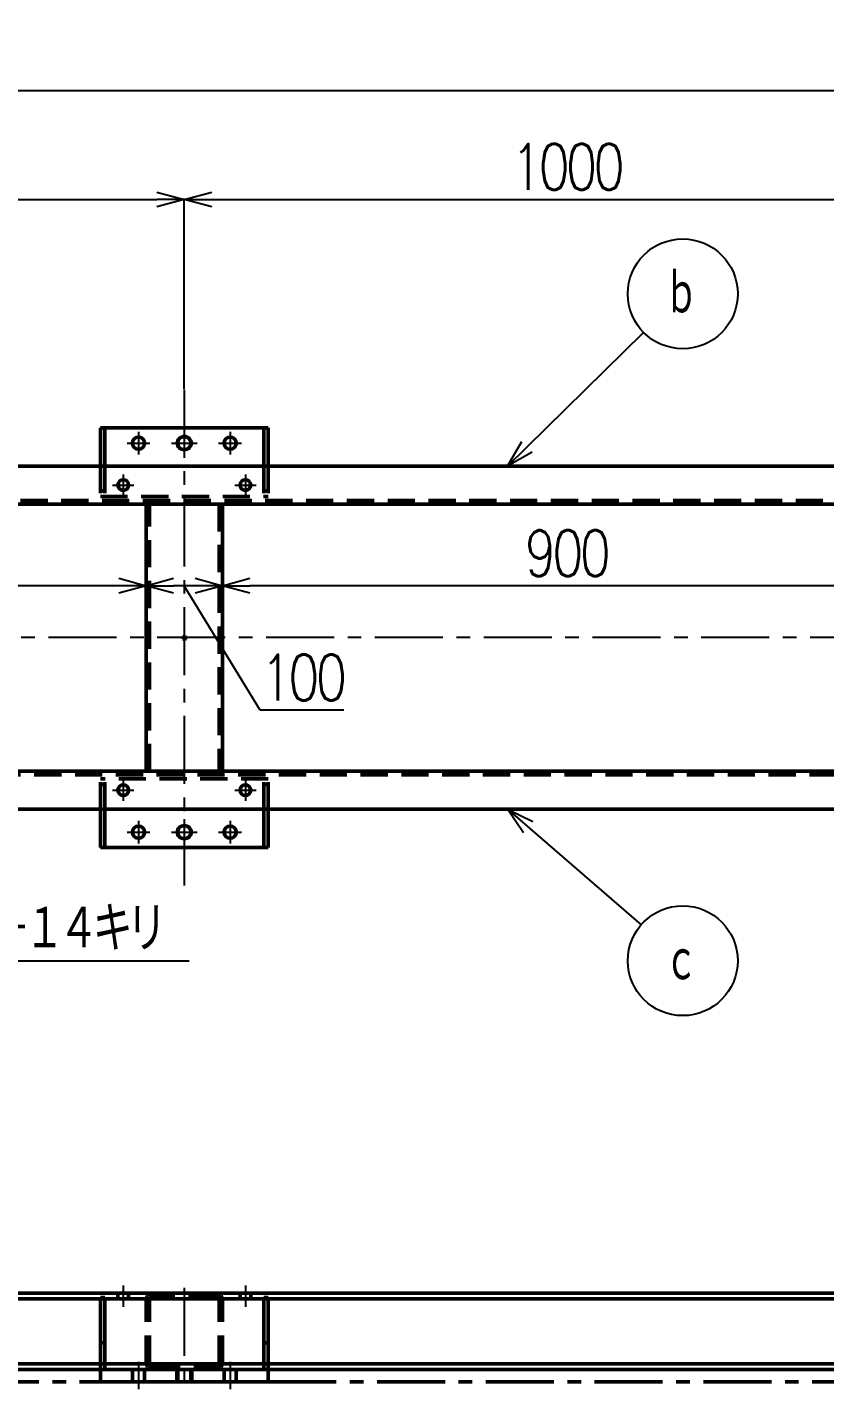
# Model space of a CAD drawing. Header units: millimetres. Extents: x -573 to 4524, y -3146 to 1775.
# Drawn here: x 864 to 1909, y -17 to 1775 of the extents above; entities that cross this region are included whole.
import ezdxf

# ---------------------------------------------------------------- set-up
doc = ezdxf.new("R2010")
doc.units = ezdxf.units.MM
doc.header["$LTSCALE"] = 2.806299
doc.linetypes.add('CENTER', pattern=[50.8, 31.75, -6.35, 6.35, -6.35])
doc.linetypes.add('DASHED', pattern=[19.05, 12.7, -6.35])
doc.layers.add('NoLayerName_001', color=7, linetype='Continuous')
doc.styles.get("Standard").update_dxf_attribs({"font": 'txt', "bigfont": 'extfont2'})
doc.dimstyles.get("Standard").update_dxf_attribs({"dimtxt": 2.5, "dimasz": 2.5, "dimexe": 1.25, "dimexo": 0.625, "dimtad": 1, "dimdec": 3, "dimzin": 0, "dimdsep": 46, "dimtxsty": 'Standard', "dimcen": 2.5, "dimadec": 0, "dimazin": 0, "dimtfac": 0.75, "dimtdec": 3, "dimtmove": 0, "dimatfit": 3, "dimfxl": 1, "dimarcsym": 0})

# ---------------------------------------------------------------- blocks, each defined once
blk = doc.blocks.new('JZB_0020')
at = {"layer": 'NoLayerName_001', "color": 7, "linetype": 'Continuous', "lineweight": 50}
for p, q in [((0, 0), (0, 94.5)), ((6, 94.5), (0, 94.5)), ((6, 0), (6, 94.5)), ((6, 35), (0, 35))]:
    blk.add_line(p, q, dxfattribs=at)
blk = doc.blocks.new('JZB_0021')
at = {"layer": 'NoLayerName_001', "color": 7, "linetype": 'Continuous', "lineweight": 50}
for p, q in [((0, 0), (0, 94.5)), ((6, 94.5), (0, 94.5)), ((6, 0), (6, 94.5)), ((6, 35), (0, 35))]:
    blk.add_line(p, q, dxfattribs=at)
blk = doc.blocks.new('JZB_0025')
at = {"layer": 'NoLayerName_001', "color": 7, "linetype": 'Continuous', "lineweight": 50}
for p, q in [((0, 0), (0, 16)), ((0, 0), (220, 0)), ((220, 0), (220, 16))]:
    blk.add_line(p, q, dxfattribs=at)
blk = doc.blocks.new('JZB_0026')
at = {"layer": 'NoLayerName_001', "color": 7, "linetype": 'Continuous', "lineweight": 50}
for p, q in [((4170, 100), (0, 100)), ((220, 92.5), (960, 92.5)), ((1174, 92.5), (966, 92.5)), ((1960, 92.5), (1180, 92.5)), ((4170, 0), (0, 0)), ((220, 7.5), (960, 7.5)), ((1174, 7.5), (966, 7.5)), ((1960, 7.5), (1180, 7.5))]:
    blk.add_line(p, q, dxfattribs=at)
at = {"layer": 'NoLayerName_001', "color": 3, "linetype": 'DASHED', "lineweight": 50}
for p, q in [((960, 92.5), (966, 92.5)), ((1174, 92.5), (1180, 92.5)), ((960, 7.5), (966, 7.5)), ((1174, 7.5), (1180, 7.5))]:
    blk.add_line(p, q, dxfattribs=at)
blk = doc.blocks.new('JZB_0037')
at = {"layer": 'NoLayerName_001', "color": 4, "linetype": 'CENTER', "lineweight": 25}
blk.add_line((7, 27.7), (7, 0), dxfattribs=at)
at = {"layer": 'NoLayerName_001', "color": 3, "linetype": 'DASHED', "lineweight": 50}
for p, q in [((0, 17.7), (0, 10.2)), ((14, 10.2), (14, 17.7))]:
    blk.add_line(p, q, dxfattribs=at)
blk = doc.blocks.new('JZB_0038')
at = {"layer": 'NoLayerName_001', "color": 4, "linetype": 'CENTER', "lineweight": 25}
blk.add_line((7, 27.7), (7, 0), dxfattribs=at)
at = {"layer": 'NoLayerName_001', "color": 3, "linetype": 'DASHED', "lineweight": 50}
for p, q in [((0, 17.7), (0, 10.2)), ((14, 10.2), (14, 17.7))]:
    blk.add_line(p, q, dxfattribs=at)
blk = doc.blocks.new('JZB_0042')
at = {"layer": 'NoLayerName_001', "color": 4, "linetype": 'CENTER', "lineweight": 25}
blk.add_line((10, 140), (10, 0), dxfattribs=at)
at = {"layer": 'NoLayerName_001', "color": 3, "linetype": 'DASHED', "lineweight": 50}
for p, q in [((0, 33), (0, 17)), ((1.35, 17), (1.35, 33)), ((18.65, 17), (18.65, 33)), ((20, 17), (20, 33))]:
    blk.add_line(p, q, dxfattribs=at)
blk = doc.blocks.new('JZB_0043')
at = {"layer": 'NoLayerName_001', "color": 4, "linetype": 'CENTER', "lineweight": 25}
blk.add_line((8, 36), (8, 0), dxfattribs=at)
at = {"layer": 'NoLayerName_001', "color": 3, "linetype": 'DASHED', "lineweight": 50}
for p, q in [((0, 26), (0, 10)), ((16, 10), (16, 26))]:
    blk.add_line(p, q, dxfattribs=at)
blk = doc.blocks.new('JZB_0044')
at = {"layer": 'NoLayerName_001', "color": 4, "linetype": 'CENTER', "lineweight": 25}
blk.add_line((8, 36), (8, 0), dxfattribs=at)
at = {"layer": 'NoLayerName_001', "color": 3, "linetype": 'DASHED', "lineweight": 50}
for p, q in [((0, 10), (0, 26)), ((16, 26), (16, 10))]:
    blk.add_line(p, q, dxfattribs=at)
blk = doc.blocks.new('JZB_0057')
at = {"layer": 'NoLayerName_001', "color": 3, "linetype": 'DASHED', "lineweight": 50}
for p, q in [((0, 9), (0, 91)), ((4.5, 9), (4.5, 91)), ((91, 95.5), (9, 95.5)), ((95.5, 9), (95.5, 91)), ((100, 9), (100, 91)), ((9, 4.5), (91, 4.5))]:
    blk.add_line(p, q, dxfattribs=at)
for centre, radius, start, end in [((9, 91), 9, 90, 180), ((9, 91), 4.5, 90, 180), ((91, 91), 9, 0, 90), ((91, 91), 4.5, 0, 90), ((9, 9), 9, 180, 270), ((9, 9), 4.5, 180, 270), ((91, 9), 4.5, 270, 0), ((91, 9), 9, 270, 0)]:
    blk.add_arc(centre, radius, start, end, dxfattribs=at)
blk = doc.blocks.new('_OPEN30')
at = {"color": 0, "linetype": 'ByBlock', "lineweight": -2}
for p, q in [((-1, 0.267949), (0, 0)), ((0, 0), (-1, -0.267949)), ((0, 0), (-1, 0))]:
    blk.add_line(p, q, dxfattribs=at)
blk = doc.blocks.new('*D194')
at = {"layer": 'Defpoints', "color": 0}
for p in [(1070, 1549.9), (2070, 1549.9), (2070, 1300.4)]:
    blk.add_point(p, dxfattribs=at)
at = {"layer": 'NoLayerName_001', "color": 0, "linetype": 'Continuous', "lineweight": 25}
for p, q in [((1106, 1549.9), (2034, 1549.9)), ((2070, 1301), (2070, 1551.2))]:
    blk.add_line(p, q, dxfattribs=at)
at = {"layer": 'NoLayerName_001', "color": 0, "lineweight": 25, "xscale": 36, "yscale": 36, "zscale": 36, "rotation": 180}
blk.add_blockref('_OPEN30', (1070, 1549.9), dxfattribs=at)
at = {"layer": 'NoLayerName_001', "color": 0, "lineweight": 25, "xscale": 36, "yscale": 36, "zscale": 36}
blk.add_blockref('_OPEN30', (2070, 1549.9), dxfattribs=at)
at = {"layer": 'NoLayerName_001', "color": 2, "lineweight": 50, "insert": (1570, 1592.6), "char_height": 60, "attachment_point": 5}
blk.add_mtext('\\W0.800000;\\T0.875000;1000', dxfattribs=at)
blk = doc.blocks.new('*D201')
at = {"layer": 'Defpoints', "color": 0}
for p in [(1070, 1549.9), (110, 1300.4), (1070, 1300.4)]:
    blk.add_point(p, dxfattribs=at)
at = {"layer": 'NoLayerName_001', "color": 0, "linetype": 'Continuous', "lineweight": 25}
for p, q in [((110, 1301), (110, 1551.2)), ((146, 1549.9), (1034, 1549.9)), ((1070, 1301), (1070, 1551.2))]:
    blk.add_line(p, q, dxfattribs=at)
at = {"layer": 'NoLayerName_001', "color": 0, "lineweight": 25, "xscale": 36, "yscale": 36, "zscale": 36, "rotation": 180}
blk.add_blockref('_OPEN30', (110, 1549.9), dxfattribs=at)
at = {"layer": 'NoLayerName_001', "color": 0, "lineweight": 25, "xscale": 36, "yscale": 36, "zscale": 36}
blk.add_blockref('_OPEN30', (1070, 1549.9), dxfattribs=at)
at = {"layer": 'NoLayerName_001', "color": 2, "lineweight": 50, "insert": (590, 1592.6), "char_height": 60, "attachment_point": 5}
blk.add_mtext('\\W0.800000;\\T0.875000;960', dxfattribs=at)
blk = doc.blocks.new('*D203')
at = {"layer": 'Defpoints', "color": 0}
for p in [(4170, 1692.8), (0, 1250.4), (4170, 1250.4)]:
    blk.add_point(p, dxfattribs=at)
at = {"layer": 'NoLayerName_001', "color": 0, "linetype": 'Continuous', "lineweight": 25}
for p, q in [((0, 1251), (0, 1694)), ((36, 1692.8), (4134, 1692.8)), ((4170, 1251), (4170, 1694))]:
    blk.add_line(p, q, dxfattribs=at)
at = {"layer": 'NoLayerName_001', "color": 0, "lineweight": 25, "xscale": 36, "yscale": 36, "zscale": 36, "rotation": 180}
blk.add_blockref('_OPEN30', (0, 1692.8), dxfattribs=at)
at = {"layer": 'NoLayerName_001', "color": 0, "lineweight": 25, "xscale": 36, "yscale": 36, "zscale": 36}
blk.add_blockref('_OPEN30', (4170, 1692.8), dxfattribs=at)
at = {"layer": 'NoLayerName_001', "color": 2, "lineweight": 50, "insert": (2085, 1736.1), "char_height": 60, "attachment_point": 5}
blk.add_mtext('\\W0.800000;\\T0.875000;4170', dxfattribs=at)
blk = doc.blocks.new('*D204')
at = {"layer": 'Defpoints', "color": 0}
for p in [(1120, 1150.4), (2020, 1150.4), (1120, 1043.5)]:
    blk.add_point(p, dxfattribs=at)
at = {"layer": 'NoLayerName_001', "color": 0, "linetype": 'Continuous', "lineweight": 25}
blk.add_line((1984, 1043.5), (1156, 1043.5), dxfattribs=at)
at = {"layer": 'NoLayerName_001', "color": 0, "lineweight": 25, "xscale": 36, "yscale": 36, "zscale": 36, "rotation": 180}
blk.add_blockref('_OPEN30', (1120, 1043.5), dxfattribs=at)
at = {"layer": 'NoLayerName_001', "color": 0, "lineweight": 25, "xscale": 36, "yscale": 36, "zscale": 36}
blk.add_blockref('_OPEN30', (2020, 1043.5), dxfattribs=at)
at = {"layer": 'NoLayerName_001', "color": 2, "lineweight": 50, "insert": (1570, 1086.1), "char_height": 60, "attachment_point": 5}
blk.add_mtext('\\W0.800000;\\T0.875000;900', dxfattribs=at)
blk = doc.blocks.new('*D208')
at = {"layer": 'Defpoints', "color": 0}
for p in [(50, 1150.4), (1020, 1150.4), (50, 1043.5)]:
    blk.add_point(p, dxfattribs=at)
at = {"layer": 'NoLayerName_001', "color": 0, "linetype": 'Continuous', "lineweight": 25}
blk.add_line((984, 1043.5), (86, 1043.5), dxfattribs=at)
at = {"layer": 'NoLayerName_001', "color": 0, "lineweight": 25, "xscale": 36, "yscale": 36, "zscale": 36, "rotation": 180}
blk.add_blockref('_OPEN30', (50, 1043.5), dxfattribs=at)
at = {"layer": 'NoLayerName_001', "color": 0, "lineweight": 25, "xscale": 36, "yscale": 36, "zscale": 36}
blk.add_blockref('_OPEN30', (1020, 1043.5), dxfattribs=at)
at = {"layer": 'NoLayerName_001', "color": 2, "lineweight": 50, "insert": (550.6, 1086.1), "char_height": 60, "attachment_point": 5}
blk.add_mtext('\\W0.800000;\\T0.875000;970', dxfattribs=at)
blk = doc.blocks.new('*D210')
at = {"layer": 'Defpoints', "color": 0}
for p in [(1020, 1150.4), (1120, 1150.4), (1020, 1043.5)]:
    blk.add_point(p, dxfattribs=at)
at = {"layer": 'NoLayerName_001', "color": 0, "linetype": 'Continuous', "lineweight": 25}
for p, q in [((1084, 1043.5), (1056, 1043.5)), ((1169.2, 880.4), (1070, 1043.5)), ((1278.9, 880.4), (1169.2, 880.4))]:
    blk.add_line(p, q, dxfattribs=at)
at = {"layer": 'NoLayerName_001', "color": 0, "lineweight": 25, "xscale": 36, "yscale": 36, "zscale": 36, "rotation": 180}
blk.add_blockref('_OPEN30', (1020, 1043.5), dxfattribs=at)
at = {"layer": 'NoLayerName_001', "color": 0, "lineweight": 25, "xscale": 36, "yscale": 36, "zscale": 36}
blk.add_blockref('_OPEN30', (1120, 1043.5), dxfattribs=at)
at = {"layer": 'NoLayerName_001', "color": 2, "lineweight": 50, "insert": (1224.1, 923.1), "char_height": 60, "attachment_point": 5}
blk.add_mtext('\\W0.800000;\\T0.875000;100', dxfattribs=at)
blk = doc.blocks.new('JZB_0085')
at = {"layer": 'NoLayerName_001', "color": 7, "linetype": 'Continuous', "lineweight": 50}
for p, q in [((0, 0), (0, 350)), ((100, 350), (100, 0))]:
    blk.add_line(p, q, dxfattribs=at)
at = {"layer": 'NoLayerName_001', "color": 3, "linetype": 'DASHED', "lineweight": 50}
for p, q in [((4.5, 0), (4.5, 350)), ((95.5, 350), (95.5, 0))]:
    blk.add_line(p, q, dxfattribs=at)
blk.add_circle((50, 175), 2, dxfattribs=at)
blk = doc.blocks.new('JZB_0086')
at = {"layer": 'NoLayerName_001', "color": 3, "linetype": 'DASHED', "lineweight": 50}
for p, q in [((0, 50), (0, 95)), ((6, 50), (6, 95)), ((0, 82.5), (6, 82.5))]:
    blk.add_line(p, q, dxfattribs=at)
at = {"layer": 'NoLayerName_001', "color": 7, "linetype": 'Continuous', "lineweight": 50}
for p, q in [((0, 50), (0, 0)), ((6, 50), (6, 0)), ((6, 0), (0, 0))]:
    blk.add_line(p, q, dxfattribs=at)
blk = doc.blocks.new('JZB_0087')
at = {"layer": 'NoLayerName_001', "color": 3, "linetype": 'DASHED', "lineweight": 50}
for p, q in [((0, 50), (0, 95)), ((6, 50), (6, 95)), ((0, 82.5), (6, 82.5))]:
    blk.add_line(p, q, dxfattribs=at)
at = {"layer": 'NoLayerName_001', "color": 7, "linetype": 'Continuous', "lineweight": 50}
for p, q in [((0, 50), (0, 0)), ((6, 50), (6, 0)), ((6, 0), (0, 0))]:
    blk.add_line(p, q, dxfattribs=at)
blk = doc.blocks.new('JZB_0092')
at = {"layer": 'NoLayerName_001', "color": 7, "linetype": 'Continuous', "lineweight": 50}
for p, q in [((0, 45), (0, 95)), ((0, 95), (6, 95)), ((6, 45), (6, 95))]:
    blk.add_line(p, q, dxfattribs=at)
at = {"layer": 'NoLayerName_001', "color": 3, "linetype": 'DASHED', "lineweight": 50}
for p, q in [((0, 45), (0, 0)), ((6, 45), (6, 0)), ((6, 12.5), (0, 12.5))]:
    blk.add_line(p, q, dxfattribs=at)
blk = doc.blocks.new('JZB_0093')
at = {"layer": 'NoLayerName_001', "color": 7, "linetype": 'Continuous', "lineweight": 50}
for p, q in [((0, 45), (0, 95)), ((0, 95), (6, 95)), ((6, 45), (6, 95))]:
    blk.add_line(p, q, dxfattribs=at)
at = {"layer": 'NoLayerName_001', "color": 3, "linetype": 'DASHED', "lineweight": 50}
for p, q in [((0, 45), (0, 0)), ((6, 45), (6, 0)), ((6, 12.5), (0, 12.5))]:
    blk.add_line(p, q, dxfattribs=at)
blk = doc.blocks.new('JZB_0096')
at = {"layer": 'NoLayerName_001', "color": 7, "linetype": 'Continuous', "lineweight": 50}
blk.add_line((6, 90), (214, 90), dxfattribs=at)
at = {"layer": 'NoLayerName_001', "color": 3, "linetype": 'DASHED', "lineweight": 50}
blk.add_line((0, 0), (220, 0), dxfattribs=at)
blk = doc.blocks.new('JZB_0097')
at = {"layer": 'NoLayerName_001', "color": 3, "linetype": 'DASHED', "lineweight": 50}
blk.add_line((220, 90), (0, 90), dxfattribs=at)
at = {"layer": 'NoLayerName_001', "color": 7, "linetype": 'Continuous', "lineweight": 50}
blk.add_line((214, 0), (6, 0), dxfattribs=at)
blk = doc.blocks.new('JZB_0098')
at = {"layer": 'NoLayerName_001', "color": 7, "linetype": 'Continuous', "lineweight": 50}
for p, q in [((0, 50), (4170, 50)), ((4170, 0), (0, 0))]:
    blk.add_line(p, q, dxfattribs=at)
at = {"layer": 'NoLayerName_001', "color": 3, "linetype": 'DASHED', "lineweight": 50}
blk.add_line((0, 5), (4170, 5), dxfattribs=at)
blk = doc.blocks.new('JZB_0099')
at = {"layer": 'NoLayerName_001', "color": 7, "linetype": 'Continuous', "lineweight": 50}
for p, q in [((0, 50), (4170, 50)), ((4170, 0), (0, 0))]:
    blk.add_line(p, q, dxfattribs=at)
at = {"layer": 'NoLayerName_001', "color": 3, "linetype": 'DASHED', "lineweight": 50}
blk.add_line((4170, 45), (0, 45), dxfattribs=at)
blk = doc.blocks.new('JZB_0126')
at = {"layer": 'NoLayerName_001', "color": 4, "linetype": 'CENTER', "lineweight": 25}
for p, q in [((15, 30), (15, 0)), ((0, 15), (30, 15))]:
    blk.add_line(p, q, dxfattribs=at)
at = {"layer": 'NoLayerName_001', "color": 7, "linetype": 'Continuous', "lineweight": 50}
blk.add_circle((15, 15), 8, dxfattribs=at)
blk = doc.blocks.new('JZB_0127')
at = {"layer": 'NoLayerName_001', "color": 4, "linetype": 'CENTER', "lineweight": 25}
for p, q in [((17, 34), (17, 0)), ((0, 17), (34, 17))]:
    blk.add_line(p, q, dxfattribs=at)
at = {"layer": 'NoLayerName_001', "color": 3, "linetype": 'Continuous', "lineweight": 25}
blk.add_circle((17, 17), 10, dxfattribs=at)
at = {"layer": 'NoLayerName_001', "color": 7, "linetype": 'Continuous', "lineweight": 50}
blk.add_circle((17, 17), 8.65, dxfattribs=at)
blk = doc.blocks.new('JZB_0128')
at = {"layer": 'NoLayerName_001', "color": 4, "linetype": 'CENTER', "lineweight": 25}
for p, q in [((15, 30), (15, 0)), ((0, 15), (30, 15))]:
    blk.add_line(p, q, dxfattribs=at)
at = {"layer": 'NoLayerName_001', "color": 7, "linetype": 'Continuous', "lineweight": 50}
blk.add_circle((15, 15), 8, dxfattribs=at)
blk = doc.blocks.new('JZB_0129')
at = {"layer": 'NoLayerName_001', "color": 4, "linetype": 'CENTER', "lineweight": 25}
for p, q in [((15, 30), (15, 0)), ((0, 15), (30, 15))]:
    blk.add_line(p, q, dxfattribs=at)
at = {"layer": 'NoLayerName_001', "color": 7, "linetype": 'Continuous', "lineweight": 50}
blk.add_circle((15, 15), 8, dxfattribs=at)
blk = doc.blocks.new('JZB_0130')
at = {"layer": 'NoLayerName_001', "color": 4, "linetype": 'CENTER', "lineweight": 25}
for p, q in [((17, 34), (17, 0)), ((0, 17), (34, 17))]:
    blk.add_line(p, q, dxfattribs=at)
at = {"layer": 'NoLayerName_001', "color": 3, "linetype": 'Continuous', "lineweight": 25}
blk.add_circle((17, 17), 10, dxfattribs=at)
at = {"layer": 'NoLayerName_001', "color": 7, "linetype": 'Continuous', "lineweight": 50}
blk.add_circle((17, 17), 8.65, dxfattribs=at)
blk = doc.blocks.new('JZB_0131')
at = {"layer": 'NoLayerName_001', "color": 4, "linetype": 'CENTER', "lineweight": 25}
for p, q in [((15, 30), (15, 0)), ((0, 15), (30, 15))]:
    blk.add_line(p, q, dxfattribs=at)
at = {"layer": 'NoLayerName_001', "color": 7, "linetype": 'Continuous', "lineweight": 50}
blk.add_circle((15, 15), 8, dxfattribs=at)
blk = doc.blocks.new('JZB_0133')
at = {"layer": 'NoLayerName_001', "color": 4, "linetype": 'CENTER', "lineweight": 25}
for p, q in [((14, 28), (14, 0)), ((0, 14), (28, 14))]:
    blk.add_line(p, q, dxfattribs=at)
at = {"layer": 'NoLayerName_001', "color": 7, "linetype": 'Continuous', "lineweight": 50}
blk.add_circle((14, 14), 7, dxfattribs=at)
blk = doc.blocks.new('JZB_0140')
at = {"layer": 'NoLayerName_001', "color": 4, "linetype": 'CENTER', "lineweight": 25}
for p, q in [((14, 28), (14, 0)), ((0, 14), (28, 14))]:
    blk.add_line(p, q, dxfattribs=at)
at = {"layer": 'NoLayerName_001', "color": 7, "linetype": 'Continuous', "lineweight": 50}
blk.add_circle((14, 14), 7, dxfattribs=at)
blk = doc.blocks.new('JZB_0142')
at = {"layer": 'NoLayerName_001', "color": 4, "linetype": 'CENTER', "lineweight": 25}
for p, q in [((14, 28), (14, 0)), ((0, 14), (28, 14))]:
    blk.add_line(p, q, dxfattribs=at)
at = {"layer": 'NoLayerName_001', "color": 7, "linetype": 'Continuous', "lineweight": 50}
blk.add_circle((14, 14), 7, dxfattribs=at)
blk = doc.blocks.new('JZB_0147')
at = {"layer": 'NoLayerName_001', "color": 4, "linetype": 'CENTER', "lineweight": 25}
for p, q in [((14, 28), (14, 0)), ((0, 14), (28, 14))]:
    blk.add_line(p, q, dxfattribs=at)
at = {"layer": 'NoLayerName_001', "color": 7, "linetype": 'Continuous', "lineweight": 50}
blk.add_circle((14, 14), 7, dxfattribs=at)
blk = doc.blocks.new('DIM_0006')
at = {"layer": 'NoLayerName_001', "color": 3, "linetype": 'Continuous', "lineweight": 25}
for points in [[(0, 0), (178.4, 175.2)], [(32.4, 18.3), (0, 0), (18.9, 32.1)]]:
    blk.add_lwpolyline(points, dxfattribs=at)
blk.add_circle((229.7, 225.7), 72, dxfattribs=at)
at = {"layer": 'NoLayerName_001', "color": 2, "linetype": 'Continuous', "lineweight": 50, "width": 0.666667}
blk.add_text('ｂ', height=60, dxfattribs=at).set_placement((205.7, 195.7))
blk = doc.blocks.new('DIM_0007')
at = {"layer": 'NoLayerName_001', "color": 3, "linetype": 'Continuous', "lineweight": 25}
for points in [[(20.9, 239.7), (0, 270.5), (33.5, 254.3)], [(0, 270.5), (175.3, 119.1)]]:
    blk.add_lwpolyline(points, dxfattribs=at)
blk.add_circle((229.7, 72), 72, dxfattribs=at)
at = {"layer": 'NoLayerName_001', "color": 2, "linetype": 'Continuous', "lineweight": 50, "width": 0.666667}
blk.add_text('ｃ', height=60, dxfattribs=at).set_placement((205.7, 42))

msp = doc.modelspace()

# ---------------------------------------------------------------- linework, layer by layer
at = {"layer": 'NoLayerName_001', "color": 4, "linetype": 'CENTER', "lineweight": 25}
for p, q in [((1070, 1300.3831), (1070, 650.3831)), ((4260, 975.3831), (-50, 975.3831))]:
    msp.add_line(p, q, dxfattribs=at)
at = {"layer": 'NoLayerName_001', "color": 4, "linetype": 'CENTER', "lineweight": 50}
for p, q in [((220, 0), (960, 0)), ((1180, 0), (1960, 0))]:
    msp.add_line(p, q, dxfattribs=at)

# ---------------------------------------------------------------- block references
at = {"layer": 'NoLayerName_001', "color": 3, "linetype": 'Continuous', "lineweight": 25}
for name, p in [('DIM_0006', (1493.3625, 1200.3831)), ('DIM_0007', (1493.3625, 479.8493))]:
    msp.add_blockref(name, p, dxfattribs=at)
at = {"layer": 'NoLayerName_001'}
for name, p in [('JZB_0092', (960, 1155.3831)), ('JZB_0096', (960, 1160.3831)), ('JZB_0128', (995, 1215.3831)), ('JZB_0127', (1053, 1213.3831)), ('JZB_0126', (1115, 1215.3831)), ('JZB_0093', (1174, 1155.3831)), ('JZB_0098', (0, 1150.3831)), ('JZB_0133', (976, 1161.3831)), ('JZB_0140', (1136, 1161.3831)), ('JZB_0085', (1020, 800.3831)), ('JZB_0099', (0, 750.3831)), ('JZB_0087', (960, 700.3831)), ('JZB_0097', (960, 700.3831)), ('JZB_0147', (976, 761.3831)), ('JZB_0142', (1136, 761.3831)), ('JZB_0086', (1174, 700.3831)), ('JZB_0129', (995, 705.3831)), ('JZB_0130', (1053, 703.3831)), ('JZB_0131', (1115, 705.3831)), ('JZB_0037', (983, 98.2813)), ('JZB_0038', (1143, 98.2813)), ('JZB_0026', (0, 16)), ('JZB_0021', (960, 16)), ('JZB_0057', (1020, 16)), ('JZB_0042', (1060, -17)), ('JZB_0020', (1174, 16)), ('JZB_0044', (1002, -10)), ('JZB_0043', (1122, -10)), ('JZB_0025', (960, 0))]:
    msp.add_blockref(name, p, dxfattribs=at)

# ---------------------------------------------------------------- texts
at = {"layer": 'NoLayerName_001', "color": 2, "linetype": 'Continuous', "lineweight": 50, "insert": (771.2344, 563.8493), "char_height": 60, "width": 365.5, "attachment_point": 7, "line_spacing_factor": 0.72}
msp.add_mtext('\\A1;\\W0.796296;\\T0.750000;４－１４キリ', dxfattribs=at)

# ---------------------------------------------------------------- dimensions: what is measured, and where the dimension line sits
at = {"layer": 'NoLayerName_001', "color": 3, "linetype": 'Continuous', "lineweight": 50}
for base, p1, p2, override, picture, middle in [((4170, 1692.7727), (0, 1250.3831), (4170, 1250.3831), {"dimtxt": 60, "dimasz": 36, "dimgap": 12, "dimzin": 8, "dimblk": 'OPEN30', "dimclrd": 0, "dimclre": 0, "dimclrt": 2, "dimtp": 0, "dimtm": 0, "dimlwd": 25, "dimlwe": 25}, '*D203', (2085, 1692.7727)), ((1070, 1549.9405), (110, 1300.3831), (1070, 1300.3831), {"dimtxt": 60, "dimasz": 36, "dimgap": 12, "dimzin": 8, "dimblk": 'OPEN30', "dimclrd": 0, "dimclre": 0, "dimclrt": 2, "dimtp": 0, "dimtm": 0, "dimlwd": 25, "dimlwe": 25}, '*D201', (590, 1549.9405)), ((2070, 1549.9405), (1070, 1549.9405), (2070, 1300.3831), {"dimtxt": 60, "dimasz": 36, "dimgap": 12, "dimzin": 8, "dimblk": 'OPEN30', "dimse1": 1, "dimclrd": 0, "dimclre": 0, "dimclrt": 2, "dimtp": 0, "dimtm": 0, "dimlwd": 25, "dimlwe": 25}, '*D194', (1570, 1549.9405))]:
    dim = msp.add_linear_dim(base=base, p1=p1, p2=p2, text='\\W0.800000;\\T0.875000;<>', dimstyle='Standard', override=override, dxfattribs=at)
    dim.commit()
    dim.dimension.update_dxf_attribs({"geometry": picture, "text_midpoint": middle, "dimtype": 160})
for base, p1, p2, override, picture, middle in [((50, 1043.4545), (1020, 1150.3831), (50, 1150.3831), {"dimtxt": 60, "dimasz": 36, "dimgap": 12, "dimzin": 8, "dimblk": 'OPEN30', "dimse1": 1, "dimse2": 1, "dimclrd": 0, "dimclre": 0, "dimclrt": 2, "dimtp": 0, "dimtm": 0, "dimlwd": 25, "dimlwe": 25}, '*D208', (550.6394, 1043.4545)), ((1020, 1043.4545), (1120, 1150.3831), (1020, 1150.3831), {"dimtxt": 60, "dimasz": 36, "dimgap": 12, "dimzin": 8, "dimblk": 'OPEN30', "dimse1": 1, "dimse2": 1, "dimclrd": 0, "dimclre": 0, "dimclrt": 2, "dimtp": 0, "dimtm": 0, "dimtmove": 1, "dimlwd": 25, "dimlwe": 25}, '*D210', (1181.2281, 880.4493)), ((1120, 1043.4545), (2020, 1150.3831), (1120, 1150.3831), {"dimtxt": 60, "dimasz": 36, "dimgap": 12, "dimzin": 8, "dimblk": 'OPEN30', "dimse1": 1, "dimse2": 1, "dimclrd": 0, "dimclre": 0, "dimclrt": 2, "dimtp": 0, "dimtm": 0, "dimlwd": 25, "dimlwe": 25}, '*D204', (1570, 1043.4545))]:
    dim = msp.add_linear_dim(base=base, p1=p1, p2=p2, angle=180, text='\\W0.800000;\\T0.875000;<>', dimstyle='Standard', override=override, dxfattribs=at)
    dim.commit()
    dim.dimension.update_dxf_attribs({"geometry": picture, "text_midpoint": middle, "dimtype": 160})

# ---------------------------------------------------------------- leaders
at = {"layer": 'NoLayerName_001', "color": 3, "linetype": 'Continuous', "lineweight": 25, "annotation_type": 0, "has_hookline": 1, "hookline_direction": 0, "text_width": 305.2304}
msp.add_leader([(656.1671, 769.6157), (723.2344, 551.8493), (759.2344, 551.8493)], dimstyle='Standard', override={"dimtxt": 60, "dimasz": 36, "dimgap": 12, "dimldrblk": 'OPEN30'}, dxfattribs=at)

doc.saveas('drawing.dxf')
